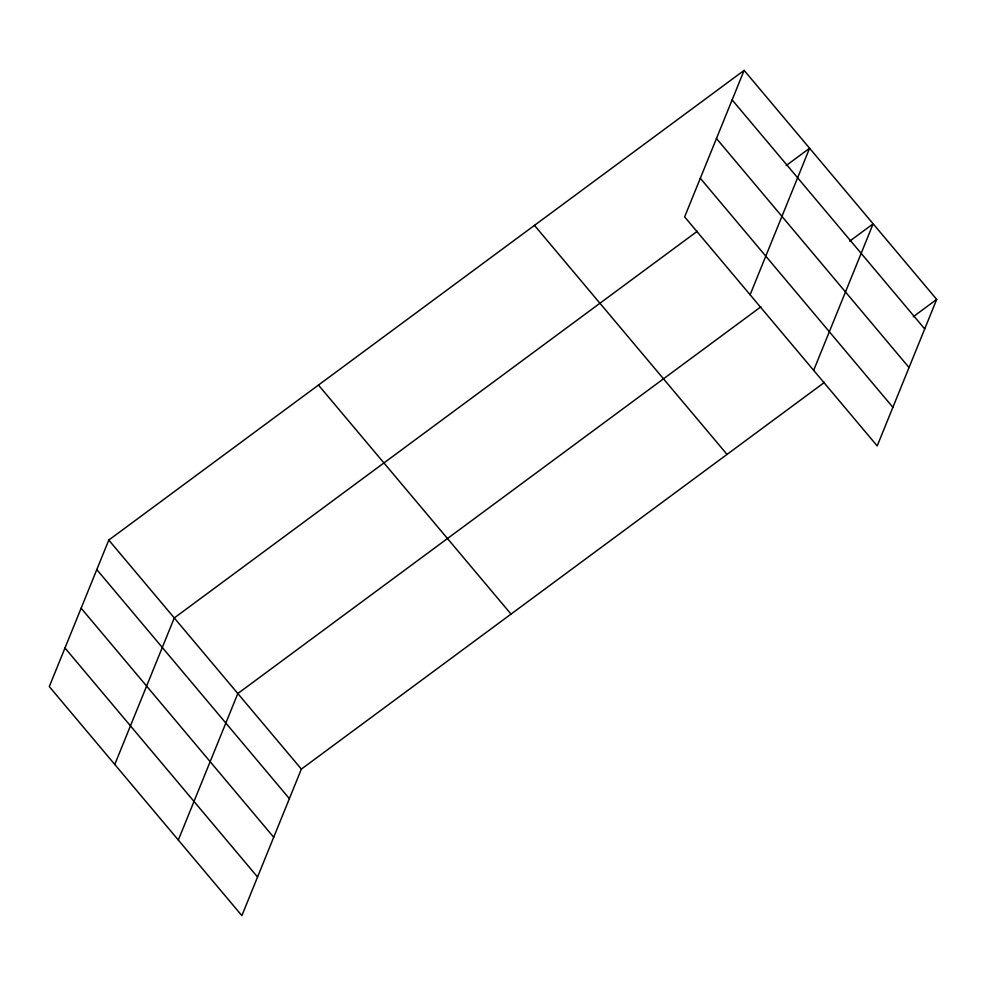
<?xml version="1.0" encoding="UTF-8"?>
<svg xmlns="http://www.w3.org/2000/svg" width="986" height="986" viewBox="0 0 986 986"><rect width="100%" height="100%" fill="white"/><g stroke="black" fill="none" stroke-linecap="round" stroke-linejoin="round"><path stroke-width="1.48" d="M744.122 70.376L684.629 216.895L877.207 445.931L936.7 299.399L744.122 70.376L108.793 540.069L49.3 686.601L241.878 915.624L301.371 769.105L824.469 382.371M114.77 764.47L174.275 617.951L697.373 231.217M178.318 840.047L237.823 693.528L760.921 306.794M750.1 294.765L809.605 148.245L786.175 165.562M813.66 370.342L873.152 223.822L849.722 241.151M913.27 316.728L936.7 299.399M732.142 99.894L924.708 328.93M716.465 138.508L909.03 367.531M700.307 178.281L892.885 407.317M534.474 225.375L727.039 454.41M318.453 385.07L511.031 614.105M108.793 540.069L301.371 769.105M96.813 569.6L289.379 798.635M81.135 608.214L273.701 837.237M64.977 647.987L257.556 877.022"/></g></svg>
